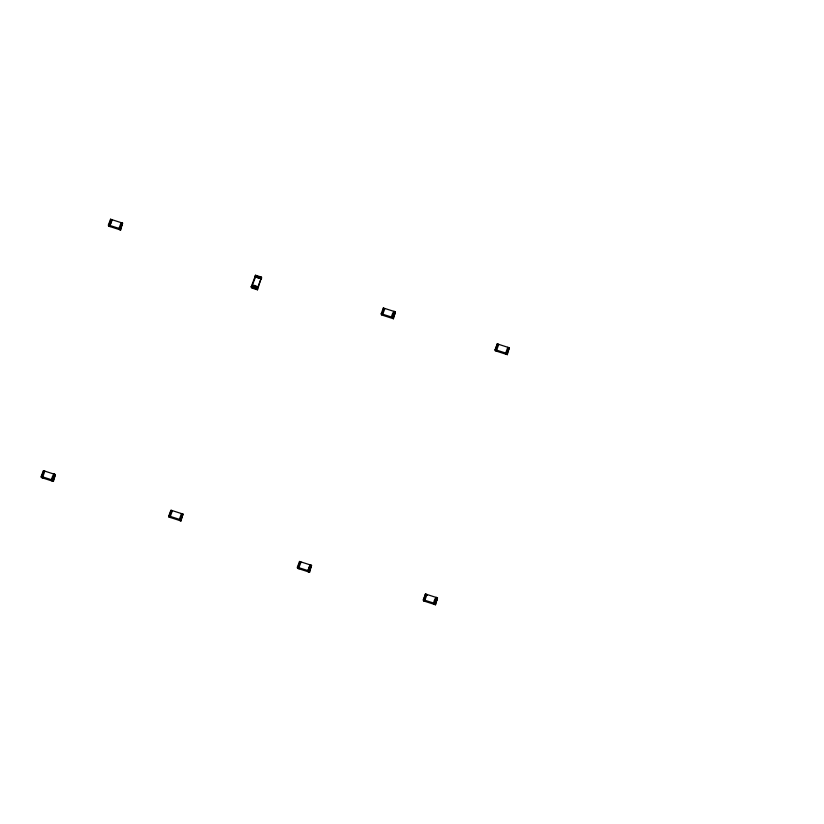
<?xml version="1.0" encoding="UTF-8"?>
<svg xmlns="http://www.w3.org/2000/svg" width="824" height="824" viewBox="0 0 824 824"><rect width="100%" height="100%" fill="white"/><g stroke="black" fill="none" stroke-linecap="round" stroke-linejoin="round"><path stroke-width="1.24" d="M108.407 224.983L110.55 219.225L122.601 223.119L120.634 230.009L108.572 226.126L108.407 224.983L120.469 228.866L120.634 230.009M108.572 226.126L110.941 219.472L112.074 219.843L109.932 225.601L108.809 225.23L110.076 226.61M108.933 226.116L110.21 222.665M119.12 229.525L120.232 229.762L120.108 228.876L118.975 228.516L121.097 222.635L122.374 224.004M120.108 228.876L122.24 223.119M120.469 228.866L122.601 223.119M41.2 476.406L43.342 470.659L55.393 474.542L53.416 481.432L41.365 477.549L41.2 476.406L53.251 480.299L53.416 481.432M41.365 477.549L43.734 470.906L44.846 471.143L42.724 477.024L41.591 476.653L42.869 478.033M51.768 479.939C58.545 466.363 48.698 480.073 52.901 480.299L53.024 481.185L51.912 480.948M52.901 480.299L55.033 474.542L53.9 474.181M53.024 481.185L55.393 474.542M251.258 286.742L255.533 275.226L261.558 277.173L257.448 289.821L251.423 287.875L251.258 286.742L257.284 288.688L257.448 289.821M251.413 286.505C251.155 283.59 259.416 286.258 257.438 288.452L257.572 289.337L251.536 287.391L251.413 286.505L257.438 288.452M261.445 277.657L261.043 278.739L255.018 276.792L255.419 275.721L261.445 277.657L261.579 278.543M255.152 277.678L255.419 275.721M252.762 284.28L255.162 277.801M168.776 515.927L170.908 510.169L182.969 514.052L180.992 520.943L168.941 517.06L168.776 515.927L180.827 519.81L180.992 520.943M169.167 516.174L171.31 510.417L172.412 510.653L170.3 516.535L169.167 516.174L170.444 517.544M168.941 517.06L171.073 511.302M257.284 288.688L261.558 277.173M179.488 520.459L180.6 520.696L180.466 519.81L179.344 519.45L181.455 513.568L182.732 514.938L181.023 519.542M180.466 519.81L182.609 514.063M180.827 519.81L182.969 514.052M381.203 313.728L383.345 307.97L395.396 311.853L393.429 318.754L381.368 314.861L381.203 313.728L393.264 317.611L393.429 318.754M381.728 314.861L383.737 308.217M381.605 313.975L382.727 314.335L384.87 308.588M297.371 567.211L299.514 561.453L311.565 565.336L309.597 572.227L297.536 568.344L297.371 567.211L309.433 571.094L309.597 572.227M297.536 568.344L299.905 561.7L300.029 562.586M391.771 317.25C398.548 303.685 388.712 317.394 392.904 317.621L393.027 318.507M392.904 317.621L395.046 311.863M393.264 317.611L395.396 311.853M393.46 317.353L394.737 313.903M309.433 571.094L311.565 565.336M495.1 349.633L497.233 343.876L509.294 347.769L507.316 354.66L495.265 350.777L495.1 349.633L507.151 353.527L507.316 354.66M495.492 349.881L497.634 344.123L498.747 344.37L496.625 350.252L495.492 349.881L496.769 351.261M495.265 350.777L497.233 343.876M505.812 354.176L506.925 354.413L506.801 353.527L505.668 353.166L507.79 347.285L509.057 348.655M506.801 353.527L508.933 347.769M507.151 353.527L509.294 347.769M423.32 599.748L425.452 593.991L437.513 597.874L435.536 604.775L423.474 600.881L423.32 599.748L435.371 603.631L435.536 604.775M423.711 599.996L425.843 594.238L426.956 594.475L424.844 600.356L423.711 599.996L424.988 601.365M423.474 600.881L425.452 593.991M433.877 603.271C440.655 589.706 430.818 603.415 435.01 603.642L435.144 604.528L434.032 604.28M435.01 603.642L437.153 597.884L436.02 597.524M435.371 603.631L437.513 597.874M435.566 603.374L436.854 599.924M251.814 285.434L257.84 287.37M425.977 595.124L427.11 595.484M497.634 344.123L497.758 345.009M437.153 597.884L437.276 598.77M383.345 307.97L383.51 309.113M311.338 566.222L311.204 565.336L309.196 571.98L308.083 571.743M261.043 278.739L255.018 276.792M301.038 562.061L298.875 567.695M299.514 561.453L299.678 562.586M299.04 568.828L297.773 567.458M255.533 275.226L255.698 276.37M112.074 219.843L109.932 225.601M110.55 219.225L110.715 220.368M55.033 474.542L55.167 475.427M310.061 564.852L307.939 570.733L310.061 564.852"/></g></svg>
